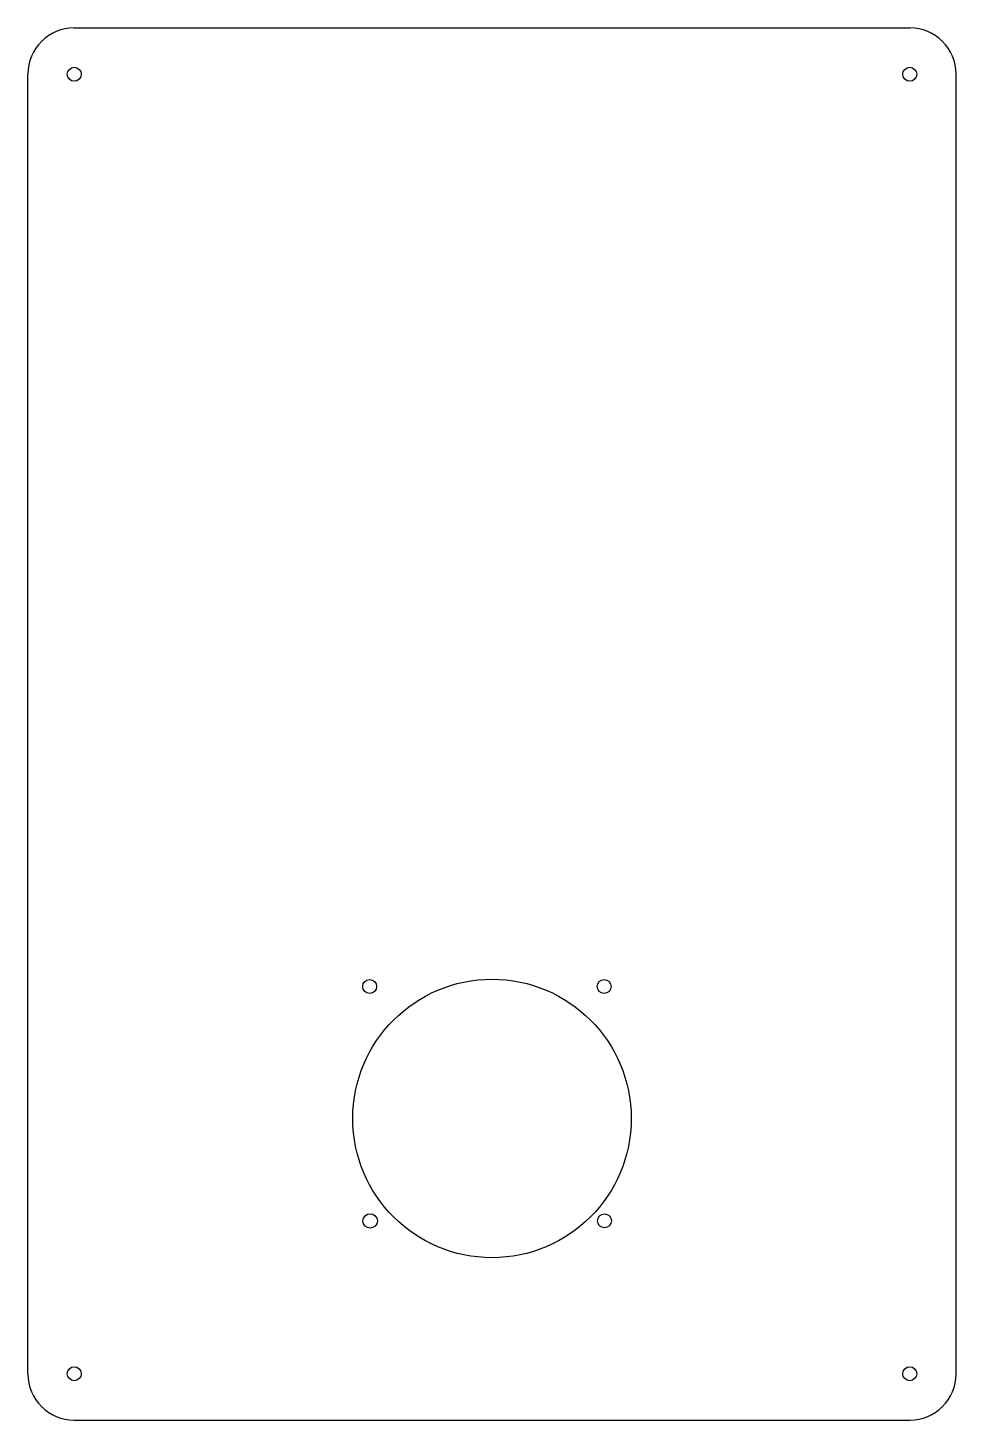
# Model space of a CAD drawing. Header units: millimetres. Extents: x 0 to 200, y 0 to 300.
import ezdxf

# ---------------------------------------------------------------- set-up
doc = ezdxf.new("R2010")
doc.units = ezdxf.units.MM

msp = doc.modelspace()

# ---------------------------------------------------------------- linework, layer by layer
at = {"color": 7, "linetype": 'Continuous', "lineweight": 25}
for p, q in [((10, 300), (190, 300)), ((0, 10), (0, 290)), ((200, 10), (200, 290)), ((10, 0), (190, 0))]:
    msp.add_line(p, q, dxfattribs=at)
for centre, radius in [((10, 290), 1.5), ((190, 290), 1.5), ((100, 65), 30), ((73.65, 93.43), 1.5), ((124.15, 93.43), 1.5), ((73.75, 42.93), 1.55), ((124.25, 42.93), 1.5), ((10, 10), 1.5), ((190, 10), 1.5)]:
    msp.add_circle(centre, radius, dxfattribs=at)
for centre, start, end in [((10, 290), 90, 180), ((190, 290), 0, 90), ((10, 10), 180, 270), ((190, 10), 270, 0)]:
    msp.add_arc(centre, 10, start, end, dxfattribs=at)

doc.saveas('drawing.dxf')
